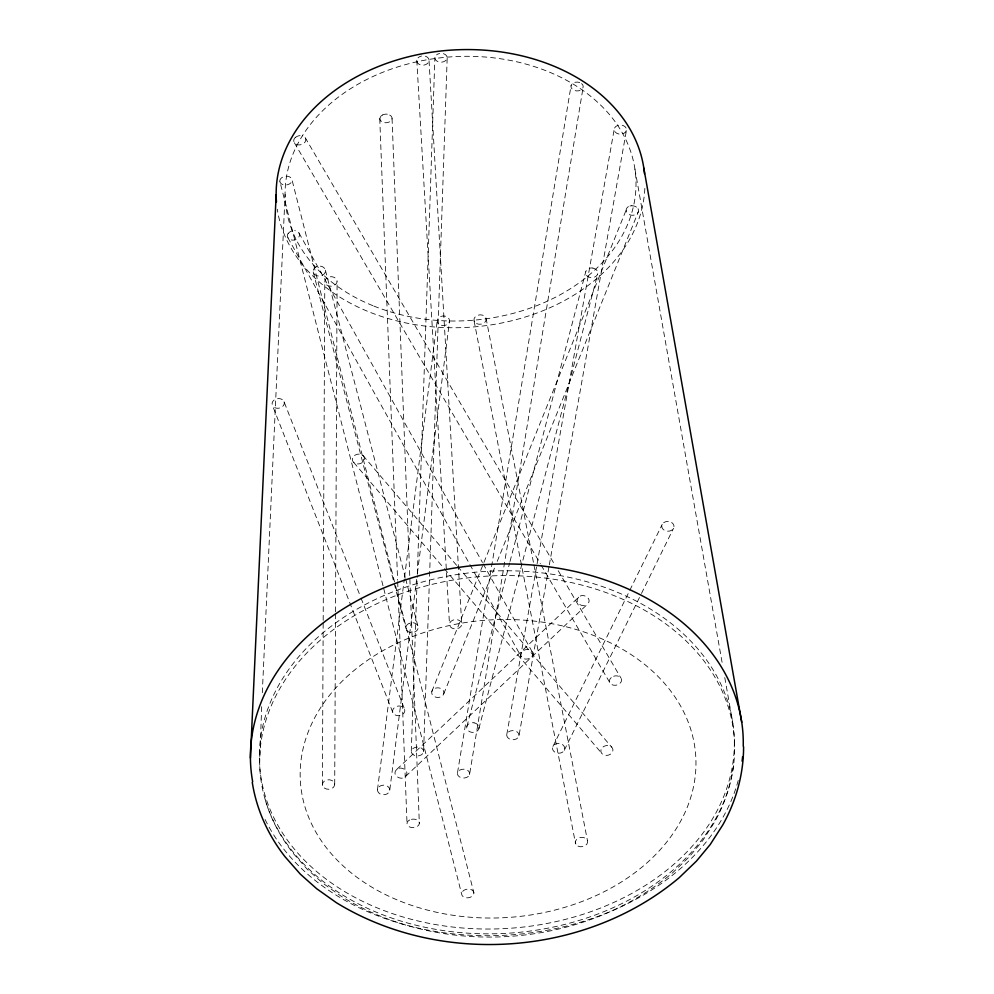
<?xml version="1.0" encoding="UTF-8"?>
<svg xmlns="http://www.w3.org/2000/svg" width="994" height="994" viewBox="0 0 994 994"><rect width="100%" height="100%" fill="white"/><g stroke="black" fill="none" stroke-linecap="round" stroke-linejoin="round"><path stroke-width="0.75" stroke-dasharray="4.97 3.73" d="M322.404 784.887L323.174 621.859M323.187 620.306L324.789 281.824M334.705 784.142L335.525 613.348M335.525 611.795L337.103 281.078M411.292 751.24L417.256 575.874M417.318 574.321L434.887 57.515M423.581 751.75A6.15 4.436 -1.8 0 0 414.796 747.538A6.15 4.436 -1.8 0 0 413.951 755.204A6.15 4.436 -1.8 0 0 423.581 751.75L447.176 58.025M261.683 706.684L259.658 762.56M262.317 692.756L285.092 194.464M733.51 765.604C730.95 785.509 724.266 804.618 714.562 822.15L702.683 840.638L689.364 856.704L672.814 872.62C582.422 948.649 442.293 958.39 341.774 896.65L322.975 883.293L307.295 869.328L292.708 852.777C280.445 836.861 270.716 818.969 265.187 799.598M377.471 789.758L404.309 579.005M404.508 577.464L437.236 320.565M389.76 790.18A6.15 4.833 -1 0 0 380.826 785.682A6.15 4.833 -1 0 0 380.267 794.044A6.15 4.833 -1 0 0 389.76 790.18L416.61 579.427M417.393 573.277L449.536 320.975A6.15 4.833 -1 0 0 440.591 316.49A6.15 4.833 -1 0 0 440.031 324.839A6.15 4.833 -1 0 0 449.524 320.975M457.526 772.649L571.065 85.559M469.553 774.574A6.15 4.448 0.6 0 0 461.651 769.368A6.15 4.448 0.6 0 0 459.414 776.886A6.15 4.448 0.6 0 0 469.553 774.574L583.093 87.484M506.766 734.591L536.822 565.263M537.095 563.747L614.255 128.996M518.992 735.746A6.163 4.597 0.5 0 0 510.469 730.925A6.163 4.597 0.5 0 0 509.176 738.828A6.163 4.597 0.5 0 0 518.992 735.746L549.036 566.431M549.309 564.903L626.468 130.164A6.163 4.597 0.5 0 0 617.957 125.343A6.163 4.597 0.5 0 0 616.653 133.246A6.163 4.597 0.5 0 0 626.468 130.164M466.882 726.564L509.636 562.977M510.021 561.473L585.714 271.822A6.188 4.883 0.8 0 1 592.909 268.007M478.909 728.565L597.742 273.822A6.188 4.883 0.8 0 1 590.461 277.562A6.101 4.821 0.8 0 1 585.714 271.822M431.843 691.464L626.456 209.299M443.759 693.812L494.888 567.152M497.211 561.399L638.384 211.647M288.173 233.329L287.49 234.783A6.212 4.784 -10.9 0 0 290.397 239.691L292.174 240.101A6.076 4.672 -10.9 0 0 298.697 237.342L299.38 235.901A6.212 4.784 -10.9 0 0 296.46 230.981L294.684 230.583M552.962 746.419L662.228 524.41M564.281 750.271L640.77 594.859M641.453 593.48L673.547 528.261M396.482 769.691C391.189 774.972 401.054 781.222 405.415 776.6L587.603 604.066C592.896 598.786 583.031 592.536 578.67 597.17L396.482 769.691C400.843 765.069 410.696 771.319 405.415 776.6M578.67 597.17C573.389 602.451 583.242 608.701 587.603 604.066M295.516 137.209L294.398 138.489A6.212 4.697 -11.8 0 0 295.491 143.857L297.02 144.602A6.051 4.572 -11.8 0 0 304.04 143.148L305.158 141.869A6.212 4.697 -11.8 0 0 304.065 136.501L302.536 135.768M381.037 116.037L382.454 115.08M630.034 206.007L631.898 205.671M435.422 688.171L437.273 687.836A6.063 4.746 3.1 0 1 443.436 690.842L443.896 692.309A6.212 4.858 3.1 0 1 440.193 697.105L438.329 697.44A6.063 4.746 3.1 0 1 432.166 694.433L431.707 692.967A6.212 4.858 3.1 0 1 435.422 688.171M389.685 115.043L391.002 115.975A6.076 4.212 -3.2 0 1 390.766 120.97L389.362 121.927A6.212 4.311 -3.2 0 1 382.118 121.964L380.801 121.032M363.071 455.587L456.631 565.313M457.638 566.493L611.558 747.016M353.765 462.483L443.299 567.499M444.306 568.68L602.24 753.924M305.17 137.607L555.087 565.35M558.23 570.718L620.902 677.995M294.373 142.763L540.376 563.809M541.158 565.151L610.105 683.151M298.983 232.994L482.438 562.48M483.183 563.834L532.262 651.965M287.887 237.69L521.167 656.649M392.804 712.462A6.113 4.808 -8.2 0 1 398.917 705.976A6.188 4.858 -8.2 0 1 404.819 710.71A6.113 4.808 -8.2 0 1 400.371 715.419A6.188 4.858 -8.2 0 1 392.804 712.462L272.294 405.043A6.113 4.808 -8.2 0 1 278.407 398.569A6.188 4.858 -8.2 0 1 284.073 401.812L360.462 596.649M361.021 598.09L404.583 709.219M638.061 208.69L638.521 210.156A6.212 4.858 3.1 0 1 634.806 214.94L632.954 215.276A6.063 4.746 3.1 0 1 626.792 212.269L626.319 210.803M325.386 270.206L405.241 577.34M405.639 578.831L418.101 626.779M313.197 271.946L393.835 582.062M394.22 583.565L405.912 628.506M383.001 585.739L279.811 181.181A6.188 4.386 -7.3 0 1 285.7 176.261A6.101 4.336 -7.3 0 1 292.05 180.038L473.889 892.885A6.188 4.386 -7.3 0 1 467.988 897.818A6.101 4.336 -7.3 0 1 461.638 894.041L383.386 587.243M486.054 318.229L533.654 563.486M533.952 565.002L587.479 840.725M474.076 320.888L575.501 843.384M634.93 169.067L722.613 665.359M724.775 677.573L732.864 723.384M734.342 742.046A237.715 178.858 -3.7 0 1 379.484 908.814A237.715 178.858 -3.7 0 1 376.714 598.835A237.715 178.858 -3.7 0 1 734.342 742.046L734.653 746.854A237.715 178.858 -3.7 0 1 379.795 913.623A237.715 178.858 -3.7 0 1 377.024 603.644A237.715 178.858 -3.7 0 1 734.653 746.854M429.048 60.82L461.75 624.543A6.163 4.672 -3.6 0 1 452.034 628.146A6.163 4.672 -3.6 0 1 453.065 620.057A6.163 4.672 -3.6 0 1 461.75 624.543M416.784 60.236L449.487 623.959M392.058 118.472L419.331 823.33M379.745 118.534L397.612 580.185M397.675 581.738L407.018 823.405M644.845 188.388A184.573 138.874 -3.7 0 1 467.578 327.361A184.573 138.874 -3.7 0 1 277.289 209.249M738.219 780.476A246.649 185.592 -3.7 0 1 524.248 933.677A246.649 185.592 -3.7 0 1 272.393 832.81M271.586 831.469A246.649 185.592 -3.7 0 1 263.621 816.372M473.889 892.885A6.101 4.336 -7.3 0 0 467.553 889.108A6.188 4.386 -7.3 0 0 461.651 894.041M279.799 181.181A6.101 4.336 -7.3 0 0 286.148 184.971A6.188 4.386 -7.3 0 0 292.05 180.038M443.386 53.639A6.15 4.436 -1.8 0 1 445.722 60.572A6.15 4.436 -1.8 0 1 435.794 60.174A6.15 4.436 -1.8 0 1 439.584 53.477M425.382 56.186A6.163 4.672 -3.6 0 1 427.519 63.517A6.163 4.672 -3.6 0 1 417.604 63.044A6.163 4.672 -3.6 0 1 421.593 55.999M284.085 401.812A6.113 4.808 -8.2 0 1 277.972 408.286A6.188 4.858 -8.2 0 1 272.294 405.043M581.652 83.571A6.15 4.448 0.6 0 1 578.98 90.752A6.15 4.448 0.6 0 1 570.966 86.031A6.15 4.448 0.6 0 1 580.148 82.676M592.909 268.144A6.101 4.821 0.8 0 1 597.655 273.897M479.009 727.049A6.188 4.883 0.8 0 1 473.554 732.379A6.101 4.821 0.8 0 1 466.782 728.08M466.708 728.006A6.188 4.883 0.8 0 1 474.076 722.75M474.076 722.886A6.101 4.821 0.8 0 1 478.922 727.111M288.248 233.466A6.076 4.672 -10.9 0 1 294.771 230.707M380.988 121.032A6.076 4.212 -3.2 0 1 381.224 116.037M382.454 114.956A6.212 4.311 -3.2 0 1 389.698 114.919M295.541 137.371A6.051 4.572 -11.8 0 1 302.574 135.929M631.786 205.808A6.063 4.746 3.1 0 1 637.949 208.827M626.145 210.716A6.212 4.858 3.1 0 1 629.861 205.932M352.572 458.222L352.385 459.762A6.25 4.97 -13.3 0 0 356.908 463.9L358.797 463.912A5.964 4.746 -13.3 0 0 364.264 459.862L364.438 458.309A6.25 4.97 -13.3 0 0 359.927 454.171L358.039 454.159A5.964 4.746 -13.3 0 0 352.572 458.222M601.047 749.65L600.873 751.191A6.25 4.97 -13.3 0 0 605.396 755.328L607.272 755.341A5.964 4.746 -13.3 0 0 612.751 751.29L612.925 749.749A6.25 4.97 -13.3 0 0 608.403 745.612L606.526 745.587A5.964 4.746 -13.3 0 0 601.047 749.65M521.44 652.3L520.769 653.741A6.212 4.784 -10.9 0 0 523.676 658.662L525.453 659.072A6.076 4.672 -10.9 0 0 531.976 656.313L532.66 654.872A6.212 4.784 -10.9 0 0 529.74 649.952L527.963 649.542A6.076 4.672 -10.9 0 0 521.44 652.3M611.235 677.597L610.117 678.877A6.212 4.697 -11.8 0 0 611.211 684.245L612.739 684.978A6.051 4.572 -11.8 0 0 619.771 683.537L620.89 682.257A6.212 4.697 -11.8 0 0 619.796 676.889L618.268 676.156A6.051 4.572 -11.8 0 0 611.235 677.597M409.727 819.951L408.31 820.895A6.076 4.212 -3.2 0 0 408.074 825.89L409.391 826.822A6.212 4.311 -3.2 0 0 416.635 826.784L418.039 825.84A6.076 4.212 -3.2 0 0 418.275 820.845L416.958 819.913A6.212 4.311 -3.2 0 0 409.727 819.951M316.614 266.69L315.036 267.635A6.039 4.908 -5.9 0 0 313.756 273.412L314.849 274.642A6.225 5.045 -5.9 0 0 321.969 275.462L323.547 274.518A6.039 4.908 -5.9 0 0 324.839 268.74L323.733 267.51A6.225 5.045 -5.9 0 0 316.614 266.69M409.329 623.263L407.751 624.195A6.039 4.908 -5.9 0 0 406.459 629.972L407.565 631.215A6.225 5.045 -5.9 0 0 414.672 632.022L416.262 631.091A6.039 4.908 -5.9 0 0 417.542 625.313L416.449 624.07A6.225 5.045 -5.9 0 0 409.329 623.263M668.341 521.465L666.44 521.564A6.237 4.958 3.7 0 0 661.793 525.888L661.954 527.416A6.014 4.796 3.7 0 0 667.434 531.194L669.335 531.094A6.237 4.958 3.7 0 0 673.982 526.77L673.82 525.254A6.014 4.796 3.7 0 0 668.341 521.465M559.075 743.487L557.174 743.587A6.237 4.958 3.7 0 0 552.527 747.91L552.676 749.426A6.014 4.796 3.7 0 0 558.168 753.216L560.069 753.117A6.237 4.958 3.7 0 0 564.716 748.793L564.555 747.264A6.014 4.796 3.7 0 0 559.075 743.487M400.271 901.185A198.079 149.038 -3.7 0 0 695.962 762.224A198.079 149.038 -3.7 0 0 397.96 642.882A198.079 149.038 -3.7 0 0 400.271 901.185M373.843 306.077A175.627 132.14 -3.7 0 0 636.011 182.859A175.627 132.14 -3.7 0 0 371.793 77.047A175.627 132.14 -3.7 0 0 373.843 306.077M476.561 323.597A6.163 4.734 -5.7 0 0 486.19 319.695A6.163 4.734 -5.7 0 0 477.443 315.371A6.163 4.734 -5.7 0 0 476.561 323.597M577.986 846.093A6.163 4.734 -5.7 0 0 587.616 842.204A6.163 4.734 -5.7 0 0 578.868 837.88A6.163 4.734 -5.7 0 0 577.986 846.093M324.218 787.981A6.163 4.771 -2.7 0 0 334.506 785.62A6.163 4.771 -2.7 0 0 326.951 779.93A6.163 4.771 -2.7 0 0 324.218 787.981M326.604 284.918A6.163 4.771 -2.7 0 0 336.904 282.557A6.163 4.771 -2.7 0 0 329.337 276.866A6.163 4.771 -2.7 0 0 326.604 284.918"/><path stroke-width="1.49" d="M250.413 757.987L276.146 194.762M743.587 746.668C743.624 774.077 736.107 801.164 722.725 825.02L710.263 844.465L696.446 861.115L679.076 877.801C585.491 956.514 440.417 966.603 336.37 902.689L316.639 888.686L300.387 874.211L285.079 856.791C268.132 835.184 256.477 809.514 252.265 782.328M643.814 168.073L741.735 722.327M276.469 202.018A184.573 138.874 -3.7 0 1 448.692 50.284A184.573 138.874 -3.7 0 1 644.51 173.851M252.675 781.781A246.649 185.592 -3.7 0 1 482.289 564.816A246.649 185.592 -3.7 0 1 743.239 746.171M742.605 756.658A246.649 185.592 -3.7 0 1 742.083 761.143"/></g></svg>
